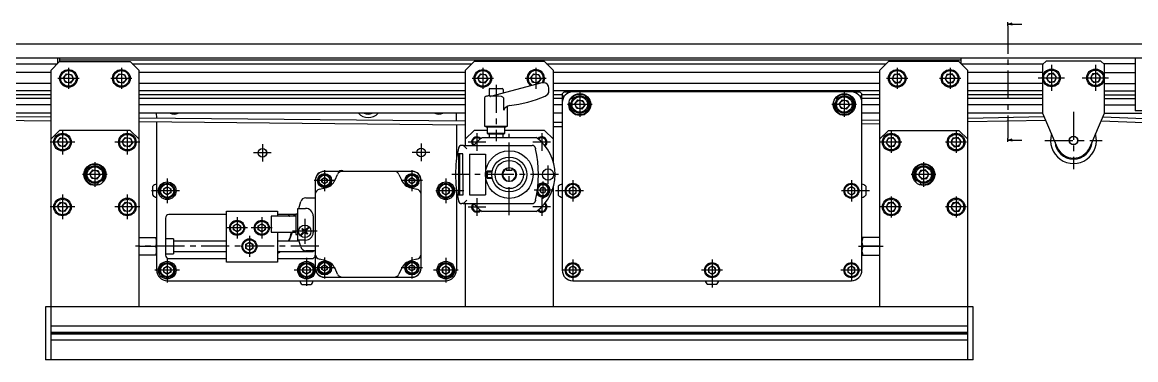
# Model space of a CAD drawing. Extents: x -5 to 1601, y -24 to 967.
# Drawn here: x 543 to 1175, y 10 to 201 of the extents above; entities that cross this region are included whole.
import ezdxf

# ---------------------------------------------------------------- set-up
doc = ezdxf.new("R2010")
doc.units = 0
doc.header["$LTSCALE"] = 0.5
doc.linetypes.add('CENTER', pattern=[50.8, 31.75, -6.35, 6.35, -6.35])
doc.layers.get('0').update_dxf_attribs({"linetype": 'CONTINUOUS'})
for name, color, linetype in [('MSM_CENTER', 1, 'CENTER'), ('MSM_CONTINUOUS', 7, 'CONTINUOUS'), ('MSM_NARROW', 5, 'CONTINUOUS')]:
    doc.layers.add(name, color=color, linetype=linetype)

# ---------------------------------------------------------------- blocks, each defined once
blk = doc.blocks.new('_OPEN30')
at = {"color": 0, "linetype": 'BYBLOCK'}
for p, q in [((-1, 0.27), (0, 0)), ((0, 0), (-1, -0.27)), ((0, 0), (-1, 0))]:
    blk.add_line(p, q, dxfattribs=at)
blk = doc.blocks.new('*U83')
at = {"layer": 'MSM_CONTINUOUS'}
blk.add_lwpolyline([(1104.66, 200.33), (1110.16, 200.33)], dxfattribs=at)
at = {"layer": 'MSM_CONTINUOUS', "xscale": 2.5, "yscale": 2.5, "zscale": 2.5, "rotation": 180}
blk.add_blockref('_OPEN30', (1102.16, 200.33), dxfattribs=at)
blk = doc.blocks.new('*U84')
at = {"layer": 'MSM_CONTINUOUS'}
blk.add_lwpolyline([(1104.66, 134.53), (1110.16, 134.53)], dxfattribs=at)
at = {"layer": 'MSM_CONTINUOUS', "xscale": 2.5, "yscale": 2.5, "zscale": 2.5, "rotation": 180}
blk.add_blockref('_OPEN30', (1102.16, 134.53), dxfattribs=at)

msp = doc.modelspace()

# ---------------------------------------------------------------- linework, layer by layer
at = {"layer": 'MSM_CENTER'}
for p, q in [((1102.16, 199.33), (1102.16, 135.53)), ((1126.96, 177.28), (1126.96, 162.4)), ((1151.96, 177.28), (1151.96, 162.4)), ((569.46, 175.5), (569.46, 163.5)), ((599.46, 175.5), (599.46, 163.5)), ((804.46, 175.5), (804.46, 163.5)), ((834.46, 175.5), (834.46, 163.5)), ((1039.46, 175.5), (1039.46, 163.5)), ((1069.46, 175.5), (1069.46, 163.5)), ((575.46, 169.5), (563.46, 169.5)), ((605.46, 169.5), (593.46, 169.5)), ((810.46, 169.5), (798.46, 169.5)), ((811.96, 165.8), (811.96, 134)), ((840.46, 169.5), (828.46, 169.5)), ((1045.46, 169.5), (1033.46, 169.5)), ((1075.46, 169.5), (1063.46, 169.5)), ((1119.43, 169.8), (1134.36, 169.8)), ((1144.43, 169.8), (1159.36, 169.8)), ((859.46, 161.7), (859.46, 147.7)), ((1009.46, 161.7), (1009.46, 147.7)), ((866.46, 154.7), (852.46, 154.7)), ((1016.46, 154.7), (1002.46, 154.7)), ((1139.46, 150.5), (1139.46, 118.1)), ((566.07, 140.38), (566.07, 126.38)), ((602.84, 140.38), (602.84, 126.38)), ((1036.07, 139.38), (1036.07, 127.38)), ((1072.84, 139.38), (1072.84, 127.38)), ((573.07, 133.38), (559.07, 133.38)), ((609.84, 133.38), (595.84, 133.38)), ((806.07, 133.38), (796.07, 133.38)), ((801.07, 138.38), (801.07, 128.38)), ((819.46, 91.89), (819.46, 138)), ((842.84, 133.38), (832.84, 133.38)), ((837.84, 138.38), (837.84, 128.38)), ((1042.07, 133.38), (1030.07, 133.38)), ((1078.84, 133.38), (1066.84, 133.38)), ((1123.26, 134.3), (1155.66, 134.3)), ((684.46, 127.3), (674.46, 127.3)), ((679.46, 132.3), (679.46, 122.3)), ((774.46, 127.5), (764.46, 127.5)), ((769.46, 132.5), (769.46, 122.5)), ((584.46, 122), (584.46, 108)), ((841.46, 109.8), (841.46, 120.2)), ((1054.46, 122), (1054.46, 108)), ((591.46, 115), (577.46, 115)), ((714.71, 117.55), (714.71, 105.55)), ((764.21, 117.55), (764.21, 105.55)), ((847.46, 115), (786.96, 115)), ((1061.46, 115), (1047.46, 115)), ((625.46, 112.8), (625.46, 98.8)), ((720.71, 111.55), (708.71, 111.55)), ((770.21, 111.55), (758.21, 111.55)), ((783.46, 112.8), (783.46, 98.8)), ((838.49, 111.13), (838.49, 101.13)), ((855.46, 111.8), (855.46, 99.8)), ((1013.46, 111.8), (1013.46, 99.8)), ((566.07, 103.62), (566.07, 89.62)), ((602.84, 103.62), (602.84, 89.62)), ((632.46, 105.8), (615.26, 105.8)), ((793.66, 105.8), (776.46, 105.8)), ((801.07, 101.62), (801.07, 91.62)), ((843.49, 106.13), (833.49, 106.13)), ((837.84, 101.62), (837.84, 91.62)), ((861.46, 105.8), (845.46, 105.8)), ((1023.66, 105.8), (1007.46, 105.8)), ((1036.07, 102.62), (1036.07, 90.62)), ((1072.84, 102.62), (1072.84, 90.62)), ((573.07, 96.62), (559.07, 96.62)), ((609.84, 96.62), (595.84, 96.62)), ((796.07, 96.62), (806.07, 96.62)), ((842.84, 96.62), (832.84, 96.62)), ((1042.07, 96.62), (1030.07, 96.62)), ((1078.84, 96.62), (1066.84, 96.62)), ((665.06, 90.8), (665.06, 78.8)), ((679.06, 90.8), (679.06, 78.8)), ((703.46, 89.8), (703.46, 75.8)), ((671.06, 84.8), (659.06, 84.8)), ((685.06, 84.8), (673.06, 84.8)), ((710.46, 82.8), (696.46, 82.8)), ((672.06, 80.3), (672.06, 68.3)), ((711.46, 74.3), (607.46, 74.3)), ((1017.46, 74.3), (1031.46, 74.3)), ((625.46, 67.8), (625.46, 53.8)), ((704.46, 67.8), (704.46, 50.6)), ((714.71, 68.05), (714.71, 56.05)), ((764.16, 68.1), (764.16, 56.1)), ((783.46, 67.8), (783.46, 53.8)), ((855.46, 66.8), (855.46, 54.8)), ((934.46, 66.8), (934.46, 50.6)), ((1013.46, 66.8), (1013.46, 54.8)), ((632.46, 60.8), (618.46, 60.8)), ((711.46, 60.8), (697.46, 60.8)), ((720.71, 62.05), (708.71, 62.05)), ((770.16, 62.1), (758.16, 62.1)), ((790.46, 60.8), (776.46, 60.8)), ((861.46, 60.8), (849.46, 60.8)), ((940.46, 60.8), (928.46, 60.8)), ((1019.46, 60.8), (1007.46, 60.8))]:
    msp.add_line(p, q, dxfattribs=at)
at = {"layer": 'MSM_CONTINUOUS'}
for p, q in [((1102.16, 199.33), (1102.16, 201.33)), ((311.46, 189.05), (1327.46, 189.05)), ((1329.46, 181.05), (309.46, 181.05)), ((516.46, 177.8), (563.26, 177.8)), ((564.46, 179), (559.46, 174)), ((563.46, 178), (563.46, 181.05)), ((564.46, 181.05), (564.46, 179)), ((564.46, 180), (1075.46, 180)), ((564.46, 179), (604.46, 179)), ((609.46, 174), (604.46, 179)), ((605.66, 177.8), (798.26, 177.8)), ((799.46, 179), (794.46, 174)), ((839.46, 179), (799.46, 179)), ((844.46, 174), (839.46, 179)), ((840.66, 177.8), (1033.26, 177.8)), ((1029.46, 174), (1034.46, 179)), ((1074.46, 179), (1034.46, 179)), ((1074.46, 179), (1079.46, 174)), ((1075.46, 181.05), (1075.46, 178)), ((1075.66, 177.8), (1122.46, 177.8)), ((1121.96, 177.3), (1123.96, 179.3)), ((1121.96, 177.3), (1121.96, 149.8)), ((1154.96, 179.3), (1123.96, 179.3)), ((1154.96, 179.3), (1156.96, 177.3)), ((1174.46, 177.8), (1156.46, 177.8)), ((1156.96, 149.8), (1156.96, 177.3)), ((1174.46, 181.05), (1174.46, 151.05)), ((559.46, 172.9), (516.96, 172.9)), ((559.46, 174), (559.46, 10)), ((566.59, 169.88), (568.35, 172.17)), ((568.35, 172.17), (571.21, 171.79)), ((571.21, 171.79), (572.32, 169.12)), ((596.59, 169.88), (598.35, 172.17)), ((598.35, 172.17), (601.21, 171.79)), ((601.21, 171.79), (602.32, 169.12)), ((609.46, 40), (609.46, 174)), ((794.46, 172.9), (609.46, 172.9)), ((794.46, 174), (794.46, 131.5)), ((801.59, 169.88), (803.35, 172.17)), ((803.35, 172.17), (806.21, 171.79)), ((806.21, 171.79), (807.32, 169.12)), ((831.59, 169.88), (833.35, 172.17)), ((833.35, 172.17), (836.21, 171.79)), ((836.21, 171.79), (837.32, 169.12)), ((844.46, 122.14), (844.46, 174)), ((1029.46, 172.9), (844.46, 172.9)), ((1029.46, 174), (1029.46, 40.3)), ((1037.7, 171.79), (1036.59, 169.12)), ((1040.56, 172.17), (1037.7, 171.79)), ((1042.32, 169.88), (1040.56, 172.17)), ((1067.7, 171.79), (1066.59, 169.12)), ((1070.56, 172.17), (1067.7, 171.79)), ((1072.32, 169.88), (1070.56, 172.17)), ((1079.46, 10), (1079.46, 174)), ((1121.96, 172.9), (1079.46, 172.9)), ((1128.06, 172.47), (1125.2, 172.09)), ((1129.82, 170.18), (1128.06, 172.47)), ((1150.2, 172.09), (1149.09, 169.42)), ((1153.06, 172.47), (1150.2, 172.09)), ((1154.82, 170.18), (1153.06, 172.47)), ((1156.96, 172.9), (1174.46, 172.9)), ((559.46, 166.7), (516.96, 166.7)), ((567.7, 167.21), (566.59, 169.88)), ((570.56, 166.83), (567.7, 167.21)), ((572.32, 169.12), (570.56, 166.83)), ((597.7, 167.21), (596.59, 169.88)), ((600.56, 166.83), (597.7, 167.21)), ((602.32, 169.12), (600.56, 166.83)), ((794.46, 166.7), (609.46, 166.7)), ((802.7, 167.21), (801.59, 169.88)), ((805.56, 166.83), (802.7, 167.21)), ((807.32, 169.12), (805.56, 166.83)), ((837.89, 167), (808.9, 159.23)), ((832.7, 167.21), (831.59, 169.88)), ((835.56, 166.83), (832.7, 167.21)), ((837.32, 169.12), (835.56, 166.83)), ((838.96, 167), (837.89, 167)), ((1029.46, 166.7), (844.46, 166.7)), ((1036.59, 169.12), (1038.35, 166.83)), ((1038.35, 166.83), (1041.21, 167.21)), ((1041.21, 167.21), (1042.32, 169.88)), ((1066.59, 169.12), (1068.35, 166.83)), ((1068.35, 166.83), (1071.21, 167.21)), ((1071.21, 167.21), (1072.32, 169.88)), ((1121.96, 166.7), (1079.46, 166.7)), ((1124.09, 169.42), (1125.85, 167.13)), ((1125.85, 167.13), (1128.71, 167.51)), ((1128.71, 167.51), (1129.82, 170.18)), ((1149.09, 169.42), (1150.85, 167.13)), ((1150.85, 167.13), (1153.71, 167.51)), ((1153.71, 167.51), (1154.82, 170.18)), ((1156.96, 166.7), (1174.46, 166.7)), ((559.46, 162.4), (516.96, 162.4)), ((559.46, 160.2), (516.96, 160.2)), ((559.46, 158.05), (516.96, 158.05)), ((794.46, 162.4), (609.46, 162.4)), ((794.46, 160.2), (609.46, 160.2)), ((794.46, 158.05), (609.46, 158.05)), ((805.46, 158.4), (805.46, 142.5)), ((807.96, 163.3), (807.96, 159.63)), ((807.96, 159.63), (810.38, 159.63)), ((808.45, 163.8), (815.46, 163.8)), ((808.9, 159.23), (808.92, 159.24)), ((815.96, 163.3), (815.96, 161.12)), ((816.11, 158.4), (816.11, 151.49)), ((841.96, 162.4), (841.96, 164)), ((1029.46, 162.4), (844.46, 162.4)), ((849.46, 160.2), (844.46, 160.2)), ((849.46, 158.05), (844.46, 158.05)), ((850.46, 161.7), (849.46, 160.7)), ((849.46, 160.7), (849.46, 60.8)), ((850.69, 159.45), (849.46, 159.45)), ((854.36, 161.7), (850.46, 161.7)), ((854.81, 158.09), (855.54, 157.81)), ((1013.46, 161.8), (855.46, 161.8)), ((1004.81, 158.09), (1005.54, 157.81)), ((1018.46, 161.7), (1014.55, 161.7)), ((1019.46, 159.45), (1018.22, 159.45)), ((1019.46, 160.7), (1018.46, 161.7)), ((1019.46, 60.8), (1019.46, 160.7)), ((1029.46, 160.2), (1019.46, 160.2)), ((1029.46, 158.05), (1019.46, 158.05)), ((1121.96, 162.4), (1079.46, 162.4)), ((1121.96, 160.2), (1079.46, 160.2)), ((1121.96, 158.05), (1079.46, 158.05)), ((1156.96, 162.4), (1174.46, 162.4)), ((1156.96, 160.2), (1174.46, 160.2)), ((1156.96, 158.05), (1174.46, 158.05)), ((559.46, 154.55), (516.96, 154.55)), ((794.46, 154.55), (609.46, 154.55)), ((818.46, 142.5), (818.46, 153.64)), ((849.46, 154.55), (844.46, 154.55)), ((854.47, 155.14), (853.75, 155.42)), ((856.59, 155.08), (858.35, 157.37)), ((857.7, 152.41), (856.59, 155.08)), ((860.56, 152.03), (857.7, 152.41)), ((858.35, 157.37), (861.21, 156.99)), ((862.32, 154.32), (860.56, 152.03)), ((861.21, 156.99), (862.32, 154.32)), ((1004.47, 155.14), (1003.75, 155.42)), ((1006.59, 155.08), (1008.35, 157.37)), ((1007.7, 152.41), (1006.59, 155.08)), ((1010.56, 152.03), (1007.7, 152.41)), ((1008.35, 157.37), (1011.21, 156.99)), ((1012.32, 154.32), (1010.56, 152.03)), ((1011.21, 156.99), (1012.32, 154.32)), ((1029.46, 154.55), (1019.46, 154.55)), ((1121.96, 154.55), (1079.46, 154.55)), ((1156.96, 154.55), (1174.46, 154.55)), ((515.28, 145.87), (559.46, 145.45)), ((516.21, 148.07), (559.46, 147.65)), ((559.46, 149.8), (516.96, 149.8)), ((794.46, 149.8), (609.46, 149.8)), ((609.46, 147.18), (794.46, 145.41)), ((619.48, 147.08), (619.46, 149.8)), ((789.47, 145.46), (789.46, 149.8)), ((849.46, 149.8), (844.46, 149.8)), ((1029.46, 149.8), (1019.46, 149.8)), ((1019.46, 145.75), (1029.46, 145.95)), ((1121.96, 149.8), (1079.46, 149.8)), ((1079.46, 146.99), (1122.77, 147.88)), ((1123.71, 145.7), (1079.46, 144.79)), ((1121.96, 149.8), (1130.26, 130.37)), ((1148.65, 130.37), (1156.96, 149.8)), ((1155.1, 145.45), (1238.46, 142.38)), ((1156.02, 147.62), (1238.46, 144.58)), ((1156.96, 149.8), (1279.46, 149.8)), ((1204.46, 151.05), (1174.46, 151.05)), ((1174.46, 149.8), (1221.96, 149.8)), ((564.46, 140), (559.46, 135)), ((604.46, 140), (564.46, 140)), ((609.46, 135), (604.46, 140)), ((609.46, 144.98), (794.46, 143.21)), ((619.46, 144.88), (619.46, 60.8)), ((789.47, 143.26), (789.46, 123.3)), ((799.46, 140), (794.46, 135)), ((806.96, 140), (799.46, 140)), ((805.46, 142.5), (806.32, 142)), ((805.46, 142.5), (818.46, 142.5)), ((806.32, 142), (817.59, 142)), ((806.96, 142), (806.96, 138.5)), ((816.96, 138.5), (816.96, 142)), ((839.46, 140), (816.96, 140)), ((817.59, 142), (818.46, 142.5)), ((844.46, 135), (839.46, 140)), ((849.46, 144.49), (844.46, 144.44)), ((844.46, 142.24), (849.46, 142.29)), ((1029.46, 143.75), (1019.46, 143.54)), ((1029.46, 135), (1034.46, 140)), ((1034.46, 140), (1074.46, 140)), ((1074.46, 140), (1079.46, 135)), ((563.21, 133.76), (564.96, 136.05)), ((564.31, 131.09), (563.21, 133.76)), ((564.96, 136.05), (567.83, 135.68)), ((568.93, 133.01), (567.18, 130.72)), ((567.83, 135.68), (568.93, 133.01)), ((599.98, 133.76), (601.73, 136.05)), ((601.08, 131.09), (599.98, 133.76)), ((601.73, 136.05), (604.6, 135.68)), ((605.7, 133.01), (603.95, 130.72)), ((604.6, 135.68), (605.7, 133.01)), ((804.13, 136), (834.79, 136)), ((806.96, 138.5), (807.46, 138)), ((806.96, 138.5), (816.96, 138.5)), ((807.46, 138), (816.46, 138)), ((808.07, 138), (808.07, 136)), ((816.07, 136), (816.07, 138)), ((816.46, 138), (816.96, 138.5)), ((1034.31, 135.68), (1033.21, 133.01)), ((1033.21, 133.01), (1034.96, 130.72)), ((1037.18, 136.05), (1034.31, 135.68)), ((1038.93, 133.76), (1037.18, 136.05)), ((1037.83, 131.09), (1038.93, 133.76)), ((1071.08, 135.68), (1069.98, 133.01)), ((1069.98, 133.01), (1071.73, 130.72)), ((1073.95, 136.05), (1071.08, 135.68)), ((1075.7, 133.76), (1073.95, 136.05)), ((1074.6, 131.09), (1075.7, 133.76)), ((1102.16, 133.53), (1102.16, 135.53)), ((567.18, 130.72), (564.31, 131.09)), ((603.95, 130.72), (601.08, 131.09)), ((793.2, 126.67), (790.73, 126.67)), ((790.73, 126.67), (790.73, 103.33)), ((791.2, 126.67), (791.2, 103.33)), ((793.31, 131.5), (792.54, 131.5)), ((793.2, 115), (793.2, 126.67)), ((793.31, 131.5), (832.37, 131.5)), ((793.51, 131.4), (795.41, 129.5)), ((796.96, 126.5), (805.96, 126.5)), ((796.96, 126.5), (796.96, 103.5)), ((805.96, 126.5), (805.96, 103.5)), ((834.32, 129.93), (834.42, 129.5)), ((1034.96, 130.72), (1037.83, 131.09)), ((1071.73, 130.72), (1074.6, 131.09)), ((581.59, 115.38), (583.35, 117.67)), ((582.7, 112.71), (581.59, 115.38)), ((583.35, 117.67), (586.21, 117.29)), ((587.32, 114.62), (585.56, 112.33)), ((586.21, 117.29), (587.32, 114.62)), ((714.46, 116.8), (714.46, 116.79)), ((764.16, 116.8), (714.76, 116.8)), ((720.67, 111.96), (722.02, 115.02)), ((756.89, 115.02), (758.24, 111.96)), ((764.46, 116.79), (764.46, 116.8)), ((793.2, 115), (793.2, 103.33)), ((806.46, 116.62), (806.83, 117)), ((806.46, 113.38), (806.46, 116.62)), ((809.76, 117), (806.83, 117)), ((806.83, 117), (806.83, 113)), ((817.96, 118.71), (817.96, 117.2)), ((820.96, 117.2), (817.96, 117.2)), ((820.96, 118.71), (820.96, 117.2)), ((1052.7, 117.29), (1051.59, 114.62)), ((1051.59, 114.62), (1053.35, 112.33)), ((1055.56, 117.67), (1052.7, 117.29)), ((1057.32, 115.38), (1055.56, 117.67)), ((1056.21, 112.71), (1057.32, 115.38)), ((585.56, 112.33), (582.7, 112.71)), ((586.41, 109.59), (585.97, 110.23)), ((588.34, 111.86), (588.78, 111.21)), ((617.26, 103.27), (617.26, 108.32)), ((623.46, 106.95), (625.46, 108.11)), ((625.46, 108.11), (627.46, 106.95)), ((709.46, 111.8), (709.46, 111.8)), ((709.46, 111.5), (709.46, 62.1)), ((711.8, 106.67), (715.09, 107.4)), ((713.21, 112.42), (714.71, 113.28)), ((713.21, 110.68), (713.21, 112.42)), ((714.71, 109.82), (713.21, 110.68)), ((714.71, 113.28), (716.21, 112.42)), ((716.21, 110.68), (714.71, 109.82)), ((716.21, 112.42), (716.21, 110.68)), ((762.71, 112.42), (764.21, 113.28)), ((762.71, 110.68), (762.71, 112.42)), ((764.21, 109.82), (762.71, 110.68)), ((763.82, 107.4), (767.11, 106.67)), ((764.21, 113.28), (765.71, 112.42)), ((765.71, 110.68), (764.21, 109.82)), ((765.71, 112.42), (765.71, 110.68)), ((769.46, 111.8), (769.45, 111.8)), ((769.46, 62.1), (769.46, 111.5)), ((783.46, 108.11), (781.46, 106.95)), ((785.46, 106.95), (783.46, 108.11)), ((806.83, 113), (806.46, 113.38)), ((806.83, 113), (809.76, 113)), ((836.76, 106.13), (837.62, 107.63)), ((837.62, 107.63), (839.35, 107.63)), ((839.35, 107.63), (840.22, 106.13)), ((844.46, 40), (844.46, 107.86)), ((847.26, 108.32), (847.26, 103.27)), ((855.46, 108.11), (853.46, 106.95)), ((857.46, 106.95), (855.46, 108.11)), ((1013.46, 108.11), (1011.46, 106.95)), ((1015.46, 106.95), (1013.46, 108.11)), ((1021.66, 108.32), (1021.66, 103.27)), ((1050.57, 111.86), (1050.13, 111.21)), ((1052.5, 109.59), (1052.94, 110.23)), ((1053.35, 112.33), (1056.21, 112.71)), ((623.46, 104.65), (623.46, 106.95)), ((625.46, 103.49), (623.46, 104.65)), ((627.46, 104.65), (625.46, 103.49)), ((627.46, 106.95), (627.46, 104.65)), ((704.04, 101.8), (709.46, 101.8)), ((781.46, 106.95), (781.46, 104.65)), ((781.46, 104.65), (783.46, 103.49)), ((783.46, 103.49), (785.46, 104.65)), ((785.46, 104.65), (785.46, 106.95)), ((789.46, 106.7), (789.46, 60.8)), ((793.2, 103.33), (790.73, 103.33)), ((796.96, 103.5), (805.96, 103.5)), ((837.62, 104.63), (836.76, 106.13)), ((839.35, 104.63), (837.62, 104.63)), ((840.22, 106.13), (839.35, 104.63)), ((853.46, 106.95), (853.46, 104.65)), ((853.46, 104.65), (855.46, 103.49)), ((855.46, 103.49), (857.46, 104.65)), ((857.46, 104.65), (857.46, 106.95)), ((1011.46, 106.95), (1011.46, 104.65)), ((1011.46, 104.65), (1013.46, 103.49)), ((1013.46, 103.49), (1015.46, 104.65)), ((1015.46, 104.65), (1015.46, 106.95)), ((563.21, 96.99), (564.96, 99.28)), ((564.31, 94.32), (563.21, 96.99)), ((564.96, 99.28), (567.83, 98.91)), ((568.93, 96.24), (567.18, 93.95)), ((567.83, 98.91), (568.93, 96.24)), ((599.98, 96.99), (601.73, 99.28)), ((601.08, 94.32), (599.98, 96.99)), ((601.73, 99.28), (604.6, 98.91)), ((605.7, 96.24), (603.95, 93.95)), ((604.6, 98.91), (605.7, 96.24)), ((699.46, 77.8), (699.46, 95.8)), ((699.46, 95.8), (703.96, 95.8)), ((700.06, 95.8), (701.15, 99.63)), ((793.31, 98.5), (792.54, 98.5)), ((793.31, 98.5), (832.37, 98.5)), ((793.51, 98.6), (795.41, 100.5)), ((794.46, 98.5), (794.46, 40)), ((834.42, 100.5), (834.32, 100.07)), ((1034.31, 98.91), (1033.21, 96.24)), ((1033.21, 96.24), (1034.96, 93.95)), ((1037.18, 99.28), (1034.31, 98.91)), ((1038.93, 96.99), (1037.18, 99.28)), ((1037.83, 94.32), (1038.93, 96.99)), ((1071.08, 98.91), (1069.98, 96.24)), ((1069.98, 96.24), (1071.73, 93.95)), ((1073.95, 99.28), (1071.08, 98.91)), ((1075.7, 96.99), (1073.95, 99.28)), ((1074.6, 94.32), (1075.7, 96.99)), ((567.18, 93.95), (564.31, 94.32)), ((603.95, 93.95), (601.08, 94.32)), ((624.46, 90.3), (624.46, 69.3)), ((659.06, 92.3), (626.46, 92.3)), ((659.06, 94.3), (688.06, 94.3)), ((659.06, 65.3), (659.06, 94.3)), ((698.46, 91.3), (684.46, 91.3)), ((684.46, 91.3), (684.46, 82.3)), ((688.06, 94.3), (688.06, 91.3)), ((698.46, 92.3), (688.06, 92.3)), ((694.31, 92.3), (694.71, 91.44)), ((694.71, 91.44), (694.76, 91.3)), ((697.35, 91.3), (697.71, 92.3)), ((699.46, 92.6), (698.46, 92.6)), ((698.46, 92.6), (698.46, 81)), ((708.26, 91.5), (708.26, 82.1)), ((834.79, 94), (804.13, 94)), ((1034.96, 93.95), (1037.83, 94.32)), ((1071.73, 93.95), (1074.6, 94.32)), ((663.06, 85.95), (665.06, 87.11)), ((663.06, 83.65), (663.06, 85.95)), ((665.06, 82.49), (663.06, 83.65)), ((665.06, 87.11), (667.06, 85.95)), ((667.06, 83.65), (665.06, 82.49)), ((667.06, 85.95), (667.06, 83.65)), ((677.06, 85.95), (679.06, 87.11)), ((677.06, 83.65), (677.06, 85.95)), ((679.06, 82.49), (677.06, 83.65)), ((679.06, 87.11), (681.06, 85.95)), ((681.06, 83.65), (679.06, 82.49)), ((681.06, 85.95), (681.06, 83.65)), ((684.46, 82.3), (698.46, 82.3)), ((688.22, 82.3), (688.06, 81.76)), ((688.06, 82.3), (688.06, 65.3)), ((695.23, 78.96), (696.44, 82.3)), ((701.79, 84.11), (702.15, 84.46)), ((702.39, 83.51), (701.79, 84.11)), ((702.15, 84.46), (702.75, 83.86)), ((704.16, 83.86), (705.72, 85.42)), ((706.08, 85.07), (704.52, 83.51)), ((609.46, 79.3), (619.46, 79.3)), ((629.06, 78.55), (624.46, 78.55)), ((629.06, 78.55), (629.06, 70.05)), ((659.06, 77.3), (629.06, 77.3)), ((670.06, 75.45), (672.06, 76.61)), ((672.06, 76.61), (674.06, 75.45)), ((700.2, 77.3), (688.06, 77.3)), ((694.53, 77.3), (695.23, 78.96)), ((698.46, 81), (699.46, 81)), ((703.96, 77.8), (699.46, 77.8)), ((701.15, 73.97), (700.06, 77.8)), ((700.83, 80.53), (702.39, 82.09)), ((702.75, 81.74), (701.19, 80.18)), ((704.76, 81.14), (704.16, 81.74)), ((704.52, 82.09), (705.12, 81.49)), ((705.12, 81.49), (704.76, 81.14)), ((1019.46, 69.3), (1019.46, 79.3)), ((1029.46, 79.3), (1019.46, 79.3)), ((609.46, 74.3), (619.01, 74.3)), ((624.46, 70.05), (629.06, 70.05)), ((629.06, 71.3), (659.06, 71.3)), ((670.06, 73.15), (670.06, 75.45)), ((672.06, 71.99), (670.06, 73.15)), ((674.06, 73.15), (672.06, 71.99)), ((674.06, 75.45), (674.06, 73.15)), ((688.06, 71.3), (708.06, 71.3)), ((689.39, 71.3), (688.06, 70.38)), ((688.06, 70.14), (689.3, 70.99)), ((689.3, 70.99), (689.71, 71.3)), ((709.46, 71.8), (704.04, 71.8)), ((708.06, 71.3), (708.56, 71.8)), ((708.06, 71.8), (708.06, 71.3)), ((1029.46, 74.3), (1019.9, 74.3)), ((619.46, 69.3), (609.46, 69.3)), ((626.46, 67.3), (659.06, 67.3)), ((688.06, 65.3), (659.06, 65.3)), ((688.06, 67.3), (707.46, 67.3)), ((715.09, 66.2), (711.8, 66.93)), ((713.21, 62.92), (714.71, 63.78)), ((714.71, 63.78), (716.21, 62.92)), ((762.66, 62.97), (764.16, 63.83)), ((767.11, 66.93), (763.82, 66.2)), ((764.16, 63.83), (765.66, 62.97)), ((1019.46, 69.3), (1029.46, 69.3)), ((623.46, 61.95), (625.46, 63.11)), ((623.46, 59.65), (623.46, 61.95)), ((625.46, 58.49), (623.46, 59.65)), ((625.46, 63.11), (627.46, 61.95)), ((627.46, 59.65), (625.46, 58.49)), ((627.46, 61.95), (627.46, 59.65)), ((702.46, 61.95), (704.46, 63.11)), ((702.46, 59.65), (702.46, 61.95)), ((704.46, 58.49), (702.46, 59.65)), ((704.46, 63.11), (706.46, 61.95)), ((706.46, 59.65), (704.46, 58.49)), ((706.46, 61.95), (706.46, 59.65)), ((709.46, 61.8), (709.46, 61.8)), ((713.21, 61.18), (713.21, 62.92)), ((714.71, 60.32), (713.21, 61.18)), ((716.21, 61.18), (714.71, 60.32)), ((716.21, 62.92), (716.21, 61.18)), ((722.02, 58.58), (720.67, 61.64)), ((758.24, 61.64), (756.89, 58.58)), ((762.66, 61.23), (762.66, 62.97)), ((764.16, 60.37), (762.66, 61.23)), ((765.66, 61.23), (764.16, 60.37)), ((765.66, 62.97), (765.66, 61.23)), ((769.45, 61.8), (769.46, 61.8)), ((769.46, 61.8), (769.46, 61.8)), ((783.46, 63.11), (781.46, 61.95)), ((781.46, 61.95), (781.46, 59.65)), ((781.46, 59.65), (783.46, 58.49)), ((785.46, 61.95), (783.46, 63.11)), ((783.46, 58.49), (785.46, 59.65)), ((785.46, 59.65), (785.46, 61.95)), ((855.46, 63.11), (853.46, 61.95)), ((853.46, 61.95), (853.46, 59.65)), ((853.46, 59.65), (855.46, 58.49)), ((857.46, 61.95), (855.46, 63.11)), ((855.46, 58.49), (857.46, 59.65)), ((857.46, 59.65), (857.46, 61.95)), ((934.46, 63.11), (932.46, 61.95)), ((932.46, 61.95), (932.46, 59.65)), ((932.46, 59.65), (934.46, 58.49)), ((936.46, 61.95), (934.46, 63.11)), ((934.46, 58.49), (936.46, 59.65)), ((936.46, 59.65), (936.46, 61.95)), ((1013.46, 63.11), (1011.46, 61.95)), ((1011.46, 61.95), (1011.46, 59.65)), ((1011.46, 59.65), (1013.46, 58.49)), ((1015.46, 61.95), (1013.46, 63.11)), ((1013.46, 58.49), (1015.46, 59.65)), ((1015.46, 59.65), (1015.46, 61.95)), ((625.46, 54.8), (783.46, 54.8)), ((701.93, 52.6), (706.98, 52.6)), ((714.46, 56.81), (714.46, 56.8)), ((714.76, 56.8), (764.16, 56.8)), ((764.46, 56.8), (764.46, 56.81)), ((855.46, 54.8), (1013.46, 54.8)), ((936.98, 52.6), (931.93, 52.6)), ((556.46, 40), (556.46, 10)), ((1082.46, 40), (556.46, 40)), ((609.46, 40.3), (609.46, 40)), ((1082.46, 10), (1082.46, 40)), ((1079.46, 29), (559.46, 29)), ((1079.46, 25.52), (559.46, 25.52)), ((1079.46, 25), (559.46, 25)), ((1079.46, 24.48), (559.46, 24.48)), ((1079.46, 21), (559.46, 21)), ((1082.46, 10), (556.46, 10))]:
    msp.add_line(p, q, dxfattribs=at)
for centre, radius in [((569.46, 169.5), 5), ((569.46, 169.5), 4.4), ((569.46, 169.5), 2.5), ((599.46, 169.5), 5), ((599.46, 169.5), 4.4), ((599.46, 169.5), 2.5), ((804.46, 169.5), 5), ((804.46, 169.5), 4.4), ((804.46, 169.5), 2.5), ((834.46, 169.5), 2.5), ((1039.46, 169.5), 5), ((1039.46, 169.5), 4.4), ((1039.46, 169.5), 2.5), ((1069.46, 169.5), 5), ((1069.46, 169.5), 4.4), ((1069.46, 169.5), 2.5), ((1126.96, 169.8), 5), ((1126.96, 169.8), 4.4), ((1126.99, 169.8), 2.53), ((1151.96, 169.8), 5), ((1151.96, 169.8), 4.4), ((1151.99, 169.8), 2.53), ((859.46, 154.7), 6.25), ((859.46, 154.7), 5), ((859.46, 154.7), 4.4), ((1009.46, 154.7), 6.25), ((1009.46, 154.7), 5), ((1009.46, 154.7), 4.4), ((859.46, 154.7), 2.5), ((1009.46, 154.7), 2.5), ((566.07, 133.38), 5), ((566.07, 133.38), 4.4), ((566.07, 133.38), 2.5), ((602.84, 133.38), 5), ((602.84, 133.38), 4.4), ((602.84, 133.38), 2.5), ((1036.07, 133.38), 5), ((1036.07, 133.38), 4.4), ((1036.07, 133.38), 2.5), ((1072.84, 133.38), 5), ((1072.84, 133.38), 4.4), ((1072.84, 133.38), 2.5), ((1139.46, 134.3), 2.5), ((1139.46, 134.3), 2.3), ((679.46, 127.3), 2.5), ((679.46, 127.3), 2.39), ((769.46, 127.5), 2.5), ((769.46, 127.5), 2.39), ((819.46, 115), 13.5), ((584.46, 115), 6.25), ((584.46, 115), 5), ((819.46, 115), 9.9), ((819.46, 115), 8), ((1054.46, 115), 6.25), ((1054.46, 115), 5), ((584.46, 115), 4.4), ((584.46, 115), 2.5), ((714.71, 111.55), 4), ((714.71, 111.55), 3.5), ((714.71, 111.55), 3.1), ((764.21, 111.55), 4), ((764.21, 111.55), 3.5), ((764.21, 111.55), 3.1), ((819.46, 115), 4), ((841.46, 115), 3.2), ((1054.46, 115), 4.4), ((1054.46, 115), 2.5), ((625.46, 105.8), 5), ((625.46, 105.8), 4.25), ((625.46, 105.8), 3.76), ((625.46, 105.8), 2), ((714.71, 111.55), 1.5), ((764.21, 111.55), 1.5), ((783.46, 105.8), 5), ((783.46, 105.8), 4.25), ((783.46, 105.8), 3.76), ((838.49, 106.13), 1.5), ((855.46, 105.8), 4.25), ((855.46, 105.8), 3.76), ((1013.46, 105.8), 4.25), ((1013.46, 105.8), 3.76), ((566.07, 96.62), 5), ((602.84, 96.62), 5), ((1036.07, 96.62), 5), ((1072.84, 96.62), 5), ((566.07, 96.62), 4.4), ((566.07, 96.62), 2.5), ((602.84, 96.62), 4.4), ((602.84, 96.62), 2.5), ((1036.07, 96.62), 4.4), ((1036.07, 96.62), 2.5), ((1072.84, 96.62), 4.4), ((1072.84, 96.62), 2.5), ((665.06, 84.8), 4.25), ((665.06, 84.8), 3.76), ((679.06, 84.8), 4.25), ((679.06, 84.8), 3.76), ((665.06, 84.8), 2), ((679.06, 84.8), 2), ((703.46, 82.8), 3.5), ((672.06, 74.3), 4.25), ((672.06, 74.3), 3.76), ((672.06, 74.3), 2), ((625.46, 60.8), 5), ((625.46, 60.8), 4.25), ((625.46, 60.8), 3.76), ((704.46, 60.8), 5), ((704.46, 60.8), 4.25), ((704.46, 60.8), 3.76), ((714.71, 62.05), 4), ((714.71, 62.05), 3.5), ((714.71, 62.05), 3.1), ((714.71, 62.05), 1.5), ((764.21, 62.05), 4), ((764.21, 62.05), 3.5), ((764.21, 62.05), 3.1), ((764.16, 62.1), 1.5), ((783.46, 60.8), 5), ((783.46, 60.8), 4.25), ((783.46, 60.8), 3.76), ((855.46, 60.8), 4.25), ((855.46, 60.8), 3.76), ((934.46, 60.8), 4.25), ((934.46, 60.8), 3.76), ((1013.46, 60.8), 4.25), ((1013.46, 60.8), 3.76), ((625.46, 60.8), 2), ((704.46, 60.8), 2)]:
    msp.add_circle(centre, radius, dxfattribs=at)
for centre, radius, start, end in [((834.46, 169.5), 5, 330, 236.35062), ((834.46, 169.5), 4.4, 325.37646, 243.6559), ((838.96, 164), 3, 360, 90), ((806.32, 158.4), 0.867, 104.33751, 180), ((811.96, 136.36), 23.62, 99.75185, 104.33751), ((808.46, 163.3), 0.5, 90, 180), ((811.96, 136.36), 23.08, 82.44901, 97.55099), ((814.88, 157.69), 1.55, 49.332, 85.90878), ((815.46, 163.3), 0.5, 0, 90), ((815.46, 158.38), 0.65, 1.60036, 48.43343), ((812.32, 221.65), 67.92, 276.1974, 293.8026), ((838.96, 162.4), 3, 285, 0), ((855.46, 155.8), 6, 90, 180), ((859.46, 154.7), 5.75, 172.77234, 143.81732), ((1009.46, 154.7), 5.75, 172.77234, 143.81732), ((1013.46, 155.8), 6, 0, 90), ((821.21, 148.33), 6, 105, 148.15168), ((629.46, 154.8), 5.5, 245.38002, 294.61998), ((739.46, 154.8), 7.5, 221.81031, 318.18968), ((739.46, 154.8), 5.5, 245.38002, 293.74421), ((779.46, 154.8), 5.5, 245.38002, 294.61998), ((779.46, 154.8), 5.5, 245.38002, 294.61998), ((801.07, 133.38), 2.46, 42.29011, 227.70989), ((819.46, 115), 26, 126.12893, 140.60854), ((819.46, 115), 26, 306.12893, 53.87107), ((837.84, 133.38), 2.46, 312.29011, 137.70989), ((1139.46, 134.3), 13, 163.42731, 16.5727), ((1139.46, 134.3), 10.54, 184.72466, 355.27534), ((858.02, 115), 69.06, 167.51311, 192.48689), ((792.54, 129.5), 2, 90, 167.51311), ((793.28, 131.2), 0.298, 41.98309, 85.86783), ((832.37, 129.5), 2, 12.48689, 90), ((766.89, 115), 69.06, 347.8803, 12.1197), ((1139.46, 134.3), 10, 203.14245, 336.85755), ((584.46, 115), 5.75, 318.80415, 289.84912), ((1054.46, 115), 5.75, 250.15088, 221.19585), ((714.76, 111.5), 5.3, 90, 180), ((714.46, 111.8), 5, 90, 180), ((724.77, 113.8), 3, 90, 156.05045), ((724.11, 114.8), 2.5, 53.1301, 126.8699), ((724.11, 114.8), 2.39, 56.9345, 123.0655), ((754.15, 113.8), 3, 23.94955, 90), ((764.16, 111.5), 5.3, 0, 90), ((764.46, 111.8), 5, 360, 90), ((819.46, 115), 3.73, 113.68986, 66.31014), ((620.15, 105.86), 3.8, 100.54763, 139.64085), ((713.36, 115.21), 8, 282.55649, 336.05045), ((765.56, 115.21), 8, 203.94955, 257.44351), ((783.46, 105.8), 2, 120, 180), ((783.46, 105.8), 2, 60, 120), ((783.46, 105.8), 2, 0, 60), ((838.49, 106.13), 4, 211.54542, 134.32179), ((838.49, 106.13), 3.5, 200.60896, 145.25825), ((838.49, 106.13), 3.1, 179.23341, 166.6338), ((850.15, 105.86), 3.8, 100.54763, 139.64085), ((855.46, 105.8), 2, 120, 180), ((855.46, 105.8), 2, 60, 120), ((855.46, 105.8), 2, 0, 60), ((1013.46, 105.8), 2, 120, 180), ((1013.46, 105.8), 2, 60, 120), ((1013.46, 105.8), 2, 0, 60), ((1018.76, 105.86), 3.8, 40.35915, 79.45237), ((620.15, 105.74), 3.8, 220.35915, 259.45237), ((704.04, 98.8), 3, 90, 164), ((712.46, 103.74), 3, 102.55649, 180), ((766.46, 103.74), 3, 359.95962, 77.44351), ((783.46, 105.8), 2, 180, 240), ((783.46, 105.8), 2, 240, 300), ((783.46, 105.8), 2, 300, 0), ((788.76, 105.74), 3.8, 280.54763, 291.49087), ((850.15, 105.74), 3.8, 220.35915, 259.45237), ((855.46, 105.8), 2, 180, 240), ((855.46, 105.8), 2, 240, 300), ((855.46, 105.8), 2, 300, 0), ((1013.46, 105.8), 2, 180, 240), ((1013.46, 105.8), 2, 240, 300), ((1013.46, 105.8), 2, 300, 0), ((1018.76, 105.74), 3.8, 280.54763, 319.64085), ((703.96, 91.5), 4.3, 0, 90), ((792.54, 100.5), 2, 192.48689, 270), ((793.28, 98.8), 0.298, 274.13217, 318.01691), ((801.07, 96.62), 2.46, 132.29011, 317.70989), ((819.46, 115), 26, 219.39146, 233.87107), ((832.37, 100.5), 2, 270, 347.51311), ((837.84, 96.62), 2.46, 222.29011, 47.70989), ((626.46, 90.3), 2, 90, 180), ((679.06, 84.8), 17, 333.82103, 351.54348), ((701.69, 82.8), 1, 315, 45), ((703.46, 84.57), 1, 225, 315), ((703.96, 82.1), 4.3, 270, 360), ((705.22, 82.8), 1, 135, 225), ((703.46, 82.8), 3.46, 40.8624, 49.13777), ((612.23, 76.8), 7.22, 339.74384, 20.25616), ((703.46, 82.8), 3.46, 220.8624, 229.1376), ((703.46, 81.03), 1, 45, 135), ((1026.68, 76.8), 7.22, 159.74384, 200.25616), ((612.23, 71.8), 7.22, 339.74384, 20.25616), ((704.04, 74.8), 3, 196, 270), ((712.46, 69.86), 3, 180, 257.44351), ((766.46, 69.86), 3, 282.55649, 0), ((1026.68, 71.8), 7.22, 159.74384, 200.25616), ((626.46, 69.3), 2, 180, 270), ((707.46, 69.3), 2, 270, 0), ((713.36, 58.39), 8, 23.94955, 77.44351), ((765.56, 58.39), 8, 102.55649, 156.05045), ((625.46, 60.8), 6, 180, 270), ((714.76, 62.1), 5.3, 180, 270), ((714.46, 61.8), 5, 180, 270), ((724.77, 59.8), 3, 203.94955, 270), ((754.15, 59.8), 3, 270, 336.05045), ((764.16, 62.1), 5.3, 270, 0), ((764.46, 61.8), 5, 270, 0), ((783.46, 60.8), 2, 120, 180), ((783.46, 60.8), 2, 180, 240), ((783.46, 60.8), 2, 60, 120), ((783.46, 60.8), 2, 240, 300), ((783.46, 60.8), 6, 270, 0), ((783.46, 60.8), 2, 0, 60), ((783.46, 60.8), 2, 300, 0), ((855.46, 60.8), 6, 180, 270), ((855.46, 60.8), 2, 120, 180), ((855.46, 60.8), 2, 180, 240), ((855.46, 60.8), 2, 60, 120), ((855.46, 60.8), 2, 240, 300), ((855.46, 60.8), 2, 0, 60), ((855.46, 60.8), 2, 300, 0), ((934.46, 60.8), 2, 120, 180), ((934.46, 60.8), 2, 180, 240), ((934.46, 60.8), 2, 60, 120), ((934.46, 60.8), 2, 240, 300), ((934.46, 60.8), 2, 0, 60), ((934.46, 60.8), 2, 300, 0), ((1013.46, 60.8), 2, 120, 180), ((1013.46, 60.8), 2, 180, 240), ((1013.46, 60.8), 2, 60, 120), ((1013.46, 60.8), 2, 240, 300), ((1013.46, 60.8), 6, 270, 0), ((1013.46, 60.8), 2, 0, 60), ((1013.46, 60.8), 2, 300, 0), ((704.39, 55.5), 3.8, 190.54763, 229.64085), ((704.52, 55.5), 3.8, 310.35915, 349.45237), ((934.39, 55.5), 3.8, 190.54763, 229.64085), ((934.52, 55.5), 3.8, 310.35915, 349.45237)]:
    msp.add_arc(centre, radius, start, end, dxfattribs=at)
at = {"layer": 'MSM_NARROW'}
for p, q in [((806.46, 116.62), (809.69, 116.62)), ((806.46, 113.38), (809.69, 113.38))]:
    msp.add_line(p, q, dxfattribs=at)
for centre, start, end in [((801.07, 133.38), 41.69264, 218.92181), ((837.84, 133.38), 311.69264, 138.30736), ((801.07, 96.62), 141.07819, 318.30736), ((837.84, 96.62), 221.69264, 48.30736)]:
    msp.add_arc(centre, 3, start, end, dxfattribs=at)

# ---------------------------------------------------------------- block references
at = {"layer": 'MSM_CONTINUOUS'}
for name in ['*U83', '*U84']:
    msp.add_blockref(name, (0, 0), dxfattribs=at)

doc.saveas('drawing.dxf')
